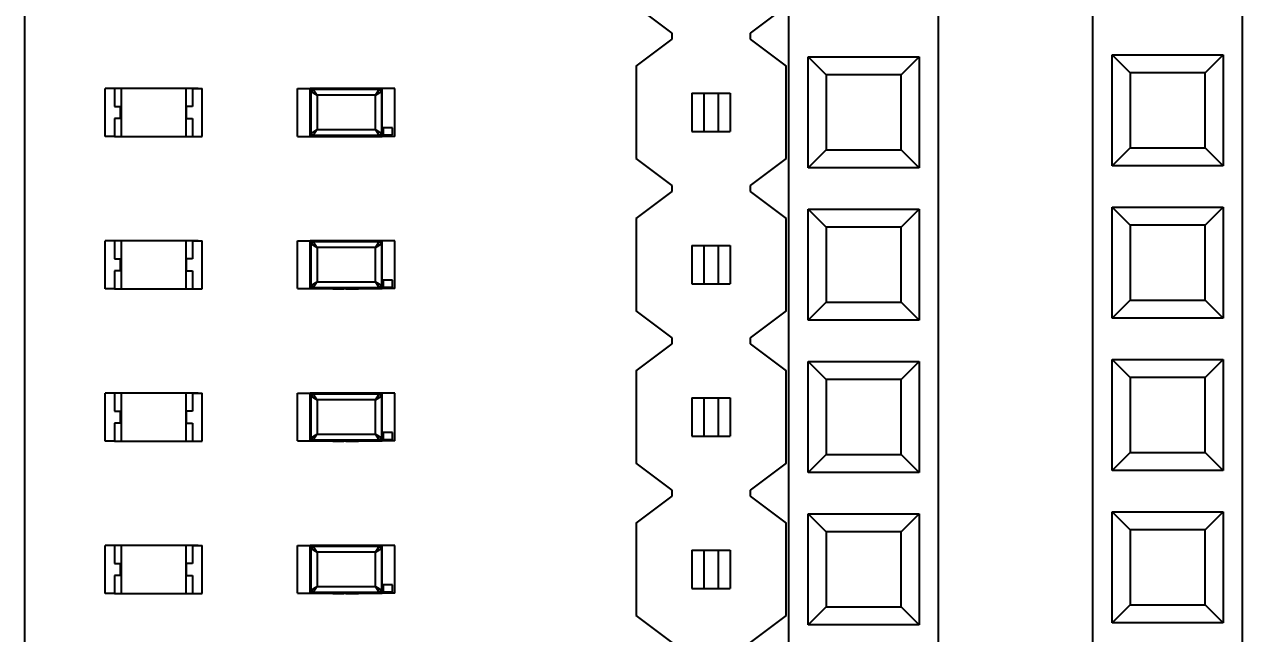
# Model space of a CAD drawing. Header units: millimetres. Extents: x 5 to 205, y 5 to 144.
# Drawn here: x 31.01 to 51.31, y 96.89 to 107.05 of the extents above; entities that cross this region are included whole.
import ezdxf

# ---------------------------------------------------------------- set-up
doc = ezdxf.new("R2010")
doc.units = ezdxf.units.MM
doc.layers.add('DIM', color=4, linetype='CONTINUOUS')
doc.layers.add('PARTS', color=8, linetype='CONTINUOUS')
doc.styles.add('CJK', font='arial.ttf')
doc.dimstyles.new('PCB2', dxfattribs={"dimtxt": 1.25, "dimasz": 1.25, "dimexe": 0.75, "dimexo": 0.5, "dimgap": 0.3, "dimtad": 1, "dimzin": 0, "dimtxsty": 'CJK', "dimcen": 2.5, "dimclrd": 4, "dimclre": 4, "dimclrt": 4, "dimazin": 3, "dimtfac": 1, "dimtmove": 0, "dimatfit": 3})

msp = doc.modelspace()

# ---------------------------------------------------------------- linework, layer by layer
at = {"layer": 'PARTS'}
for points in [[(31.013, 55.5), (31.013, 122.5)], [(43.74, 117.014), (43.74, 61.134)], [(46.24, 61.134), (46.24, 117.014)], [(48.807, 117.046), (48.807, 61.166)], [(51.307, 61.166), (51.307, 117.046)], [(41.8, 106.904), (41.2, 107.354)], [(43.7, 107.354), (43.1, 106.904)], [(41.2, 106.354), (41.8, 106.804)], [(41.8, 106.804), (41.8, 106.904)], [(43.1, 106.904), (43.1, 106.804)], [(43.1, 106.804), (43.7, 106.354)], [(44.065, 106.509), (45.915, 106.509)], [(44.065, 106.509), (44.365, 106.209)], [(44.065, 104.659), (44.065, 106.509)], [(45.615, 106.209), (45.915, 106.509)], [(45.915, 106.509), (45.915, 104.659)], [(49.132, 106.541), (50.982, 106.541)], [(49.132, 106.541), (49.432, 106.241)], [(49.132, 104.691), (49.132, 106.541)], [(50.682, 106.241), (50.982, 106.541)], [(50.982, 106.541), (50.982, 104.691)], [(41.2, 106.354), (41.2, 104.814)], [(43.7, 104.814), (43.7, 106.354)], [(45.615, 106.209), (44.365, 106.209)], [(44.365, 106.209), (44.365, 104.959)], [(45.615, 104.959), (45.615, 106.209)], [(50.682, 106.241), (49.432, 106.241)], [(49.432, 106.241), (49.432, 104.991)], [(50.682, 104.991), (50.682, 106.241)], [(32.51, 105.979), (32.35, 105.979)], [(32.35, 105.179), (32.35, 105.979)], [(32.51, 105.979), (32.51, 105.679)], [(32.62, 105.979), (32.51, 105.979)], [(33.7, 105.979), (32.62, 105.979)], [(32.62, 105.979), (32.62, 105.179)], [(33.396, 105.989), (33.414, 105.989)], [(33.396, 105.989), (33.396, 105.979)], [(33.414, 105.989), (33.421, 105.989)], [(33.414, 105.989), (33.414, 105.979)], [(33.421, 105.989), (33.439, 105.989)], [(33.421, 105.989), (33.421, 105.979)], [(33.439, 105.989), (33.439, 105.979)], [(33.442, 105.989), (33.449, 105.989)], [(33.442, 105.989), (33.442, 105.979)], [(33.449, 105.989), (33.456, 105.989)], [(33.449, 105.989), (33.449, 105.979)], [(33.456, 105.989), (33.474, 105.989)], [(33.456, 105.989), (33.456, 105.979)], [(33.474, 105.989), (33.48, 105.989)], [(33.474, 105.989), (33.474, 105.979)], [(33.48, 105.989), (33.498, 105.989)], [(33.48, 105.989), (33.48, 105.979)], [(33.498, 105.989), (33.498, 105.979)], [(33.498, 105.989), (33.501, 105.989)], [(33.501, 105.989), (33.508, 105.989)], [(33.501, 105.989), (33.501, 105.979)], [(33.508, 105.989), (33.526, 105.989)], [(33.508, 105.989), (33.508, 105.979)], [(33.526, 105.989), (33.54, 105.989)], [(33.526, 105.989), (33.526, 105.979)], [(33.54, 105.989), (33.54, 105.979)], [(33.54, 105.989), (33.547, 105.989)], [(33.547, 105.989), (33.547, 105.979)], [(33.547, 105.989), (33.549, 105.989)], [(33.549, 105.989), (33.549, 105.979)], [(33.549, 105.989), (33.55, 105.989)], [(33.55, 105.989), (33.55, 105.979)], [(33.55, 105.989), (33.574, 105.989)], [(33.574, 105.989), (33.574, 105.979)], [(33.574, 105.989), (33.576, 105.989)], [(33.576, 105.989), (33.58, 105.989)], [(33.576, 105.989), (33.576, 105.979)], [(33.58, 105.989), (33.58, 105.989)], [(33.58, 105.989), (33.58, 105.979)], [(33.58, 105.989), (33.58, 105.979)], [(33.584, 105.989), (33.584, 105.979)], [(33.584, 105.989), (33.595, 105.989)], [(33.595, 105.989), (33.612, 105.989)], [(33.595, 105.989), (33.595, 105.979)], [(33.612, 105.989), (33.619, 105.989)], [(33.612, 105.989), (33.612, 105.979)], [(33.619, 105.989), (33.619, 105.979)], [(33.621, 105.989), (33.621, 105.979)], [(33.621, 105.989), (33.64, 105.989)], [(33.621, 105.989), (33.621, 105.979)], [(33.621, 105.989), (33.621, 105.989)], [(33.64, 105.989), (33.64, 105.979)], [(33.64, 105.989), (33.646, 105.989)], [(33.646, 105.989), (33.646, 105.979)], [(33.685, 105.989), (33.718, 105.989)], [(33.685, 105.989), (33.685, 105.979)], [(33.7, 105.179), (33.7, 105.979)], [(33.81, 105.979), (33.7, 105.979)], [(33.718, 105.989), (33.737, 105.989)], [(33.718, 105.989), (33.718, 105.979)], [(33.737, 105.989), (33.782, 105.989)], [(33.737, 105.989), (33.737, 105.979)], [(33.782, 105.989), (33.823, 105.989)], [(33.782, 105.989), (33.782, 105.979)], [(33.81, 105.979), (33.97, 105.979)], [(33.81, 105.979), (33.81, 105.679)], [(33.823, 105.989), (33.838, 105.989)], [(33.823, 105.989), (33.823, 105.979)], [(33.838, 105.989), (33.846, 105.989)], [(33.838, 105.989), (33.838, 105.979)], [(33.846, 105.989), (33.884, 105.989)], [(33.846, 105.989), (33.846, 105.979)], [(33.884, 105.989), (33.9, 105.989)], [(33.884, 105.989), (33.884, 105.979)], [(33.9, 105.989), (33.9, 105.979)], [(33.97, 105.179), (33.97, 105.979)], [(35.56, 105.984), (35.77, 105.984)], [(35.56, 105.184), (35.56, 105.984)], [(35.82, 105.984), (35.77, 105.934)], [(35.77, 105.184), (35.77, 105.984)], [(36.97, 105.984), (35.77, 105.984)], [(35.783, 105.934), (35.82, 105.971)], [(36.92, 105.984), (35.82, 105.984)], [(35.82, 105.971), (35.82, 105.984)], [(35.82, 105.971), (35.883, 105.871)], [(35.82, 105.971), (36.92, 105.971)], [(36.92, 105.971), (36.857, 105.871)], [(36.97, 105.934), (36.92, 105.984)], [(36.92, 105.971), (36.92, 105.984)], [(36.92, 105.971), (36.957, 105.934)], [(37.18, 105.984), (36.97, 105.984)], [(36.97, 105.184), (36.97, 105.984)], [(37.18, 105.184), (37.18, 105.984)], [(35.783, 105.934), (35.77, 105.934)], [(35.783, 105.934), (35.883, 105.871)], [(35.783, 105.234), (35.783, 105.934)], [(36.857, 105.871), (35.883, 105.871)], [(35.883, 105.871), (35.883, 105.297)], [(36.857, 105.871), (36.957, 105.934)], [(36.857, 105.297), (36.857, 105.871)], [(36.957, 105.934), (36.97, 105.934)], [(36.957, 105.934), (36.957, 105.234)], [(42.13, 105.904), (42.13, 105.264)], [(42.13, 105.904), (42.33, 105.904)], [(42.33, 105.904), (42.57, 105.904)], [(42.33, 105.904), (42.33, 105.264)], [(42.57, 105.904), (42.77, 105.904)], [(42.57, 105.904), (42.57, 105.264)], [(42.77, 105.904), (42.77, 105.264)], [(32.51, 105.679), (32.61, 105.679)], [(32.61, 105.479), (32.61, 105.679)], [(33.71, 105.479), (33.71, 105.679)], [(33.81, 105.679), (33.71, 105.679)], [(32.51, 105.479), (32.51, 105.179)], [(32.61, 105.479), (32.51, 105.479)], [(33.71, 105.479), (33.81, 105.479)], [(33.81, 105.479), (33.81, 105.179)], [(32.51, 105.179), (32.35, 105.179)], [(32.51, 105.179), (32.62, 105.179)], [(32.62, 105.179), (33.7, 105.179)], [(33.7, 105.179), (33.81, 105.179)], [(33.81, 105.179), (33.97, 105.179)], [(35.56, 105.184), (35.77, 105.184)], [(35.77, 105.234), (35.82, 105.184)], [(35.783, 105.234), (35.77, 105.234)], [(35.77, 105.184), (36.97, 105.184)], [(35.783, 105.234), (35.883, 105.297)], [(35.82, 105.197), (35.783, 105.234)], [(35.883, 105.297), (35.82, 105.197)], [(35.82, 105.197), (35.82, 105.184)], [(36.92, 105.197), (35.82, 105.197)], [(35.82, 105.184), (36.92, 105.184)], [(35.883, 105.297), (36.857, 105.297)], [(36.144, 105.174), (36.144, 105.184)], [(36.157, 105.174), (36.144, 105.174)], [(36.157, 105.174), (36.157, 105.184)], [(36.191, 105.174), (36.157, 105.174)], [(36.191, 105.174), (36.191, 105.184)], [(36.197, 105.174), (36.191, 105.174)], [(36.197, 105.174), (36.197, 105.184)], [(36.21, 105.174), (36.197, 105.174)], [(36.21, 105.174), (36.21, 105.184)], [(36.245, 105.174), (36.21, 105.174)], [(36.245, 105.174), (36.245, 105.184)], [(36.284, 105.174), (36.245, 105.174)], [(36.284, 105.174), (36.284, 105.184)], [(36.3, 105.174), (36.284, 105.174)], [(36.3, 105.174), (36.3, 105.184)], [(36.328, 105.174), (36.3, 105.174)], [(36.328, 105.174), (36.328, 105.184)], [(36.362, 105.174), (36.362, 105.184)], [(36.367, 105.174), (36.362, 105.174)], [(36.367, 105.174), (36.367, 105.184)], [(36.383, 105.174), (36.367, 105.174)], [(36.383, 105.174), (36.383, 105.184)], [(36.384, 105.174), (36.383, 105.174)], [(36.384, 105.174), (36.384, 105.184)], [(36.385, 105.174), (36.385, 105.184)], [(36.391, 105.174), (36.385, 105.174)], [(36.391, 105.174), (36.391, 105.184)], [(36.406, 105.174), (36.391, 105.174)], [(36.406, 105.174), (36.406, 105.184)], [(36.415, 105.174), (36.406, 105.174)], [(36.415, 105.174), (36.415, 105.184)], [(36.419, 105.174), (36.419, 105.184)], [(36.419, 105.174), (36.419, 105.184)], [(36.419, 105.174), (36.419, 105.174)], [(36.422, 105.174), (36.419, 105.174)], [(36.422, 105.174), (36.422, 105.184)], [(36.423, 105.174), (36.422, 105.174)], [(36.423, 105.174), (36.423, 105.184)], [(36.444, 105.174), (36.423, 105.174)], [(36.444, 105.174), (36.444, 105.184)], [(36.445, 105.174), (36.444, 105.174)], [(36.445, 105.174), (36.445, 105.184)], [(36.447, 105.174), (36.445, 105.174)], [(36.447, 105.174), (36.447, 105.184)], [(36.453, 105.174), (36.447, 105.174)], [(36.453, 105.174), (36.453, 105.184)], [(36.465, 105.174), (36.453, 105.174)], [(36.465, 105.174), (36.465, 105.184)], [(36.48, 105.174), (36.465, 105.174)], [(36.48, 105.174), (36.48, 105.184)], [(36.486, 105.174), (36.48, 105.174)], [(36.486, 105.174), (36.486, 105.184)], [(36.488, 105.174), (36.486, 105.174)], [(36.488, 105.174), (36.488, 105.184)], [(36.504, 105.174), (36.488, 105.174)], [(36.504, 105.174), (36.504, 105.184)], [(36.509, 105.174), (36.504, 105.174)], [(36.509, 105.174), (36.509, 105.184)], [(36.525, 105.174), (36.509, 105.174)], [(36.525, 105.174), (36.525, 105.184)], [(36.531, 105.174), (36.525, 105.174)], [(36.531, 105.174), (36.531, 105.184)], [(36.537, 105.174), (36.531, 105.174)], [(36.537, 105.174), (36.537, 105.184)], [(36.539, 105.174), (36.539, 105.184)], [(36.555, 105.174), (36.539, 105.174)], [(36.555, 105.174), (36.555, 105.184)], [(36.56, 105.174), (36.555, 105.174)], [(36.56, 105.174), (36.56, 105.184)], [(36.576, 105.174), (36.56, 105.174)], [(36.576, 105.174), (36.576, 105.184)], [(36.857, 105.297), (36.92, 105.197)], [(36.857, 105.297), (36.957, 105.234)], [(36.957, 105.234), (36.92, 105.197)], [(36.92, 105.184), (36.97, 105.234)], [(36.92, 105.197), (36.92, 105.184)], [(36.957, 105.234), (36.97, 105.234)], [(37.18, 105.184), (36.97, 105.184)], [(37.139, 105.327), (36.985, 105.327)], [(36.985, 105.327), (36.985, 105.208)], [(36.985, 105.208), (37.139, 105.208)], [(37.139, 105.208), (37.139, 105.327)], [(42.13, 105.264), (42.33, 105.264)], [(42.33, 105.264), (42.57, 105.264)], [(42.57, 105.264), (42.77, 105.264)], [(44.065, 104.659), (44.365, 104.959)], [(44.365, 104.959), (45.615, 104.959)], [(45.615, 104.959), (45.915, 104.659)], [(49.132, 104.691), (49.432, 104.991)], [(49.432, 104.991), (50.682, 104.991)], [(50.682, 104.991), (50.982, 104.691)], [(41.8, 104.364), (41.2, 104.814)], [(43.7, 104.814), (43.1, 104.364)], [(45.915, 104.659), (44.065, 104.659)], [(50.982, 104.691), (49.132, 104.691)], [(41.8, 104.264), (41.8, 104.364)], [(43.1, 104.364), (43.1, 104.264)], [(41.2, 103.814), (41.8, 104.264)], [(43.1, 104.264), (43.7, 103.814)], [(44.065, 103.969), (45.915, 103.969)], [(44.065, 103.969), (44.365, 103.669)], [(44.065, 102.119), (44.065, 103.969)], [(45.615, 103.669), (45.915, 103.969)], [(45.915, 103.969), (45.915, 102.119)], [(49.132, 104.001), (50.982, 104.001)], [(49.132, 104.001), (49.432, 103.701)], [(49.132, 102.151), (49.132, 104.001)], [(50.682, 103.701), (50.982, 104.001)], [(50.982, 104.001), (50.982, 102.151)], [(41.2, 103.814), (41.2, 102.274)], [(43.7, 102.274), (43.7, 103.814)], [(45.615, 103.669), (44.365, 103.669)], [(44.365, 103.669), (44.365, 102.419)], [(45.615, 102.419), (45.615, 103.669)], [(50.682, 103.701), (49.432, 103.701)], [(49.432, 103.701), (49.432, 102.451)], [(50.682, 102.451), (50.682, 103.701)], [(32.51, 103.439), (32.35, 103.439)], [(32.35, 102.639), (32.35, 103.439)], [(32.51, 103.439), (32.51, 103.139)], [(32.62, 103.439), (32.51, 103.439)], [(33.7, 103.439), (32.62, 103.439)], [(32.62, 103.439), (32.62, 102.639)], [(33.396, 103.449), (33.414, 103.449)], [(33.396, 103.449), (33.396, 103.439)], [(33.414, 103.449), (33.421, 103.449)], [(33.414, 103.449), (33.414, 103.439)], [(33.421, 103.449), (33.439, 103.449)], [(33.421, 103.449), (33.421, 103.439)], [(33.439, 103.449), (33.439, 103.439)], [(33.442, 103.449), (33.449, 103.449)], [(33.442, 103.449), (33.442, 103.439)], [(33.449, 103.449), (33.456, 103.449)], [(33.449, 103.449), (33.449, 103.439)], [(33.456, 103.449), (33.474, 103.449)], [(33.456, 103.449), (33.456, 103.439)], [(33.474, 103.449), (33.48, 103.449)], [(33.474, 103.449), (33.474, 103.439)], [(33.48, 103.449), (33.498, 103.449)], [(33.48, 103.449), (33.48, 103.439)], [(33.498, 103.449), (33.498, 103.439)], [(33.498, 103.449), (33.501, 103.449)], [(33.501, 103.449), (33.508, 103.449)], [(33.501, 103.449), (33.501, 103.439)], [(33.508, 103.449), (33.526, 103.449)], [(33.508, 103.449), (33.508, 103.439)], [(33.526, 103.449), (33.54, 103.449)], [(33.526, 103.449), (33.526, 103.439)], [(33.54, 103.449), (33.54, 103.439)], [(33.54, 103.449), (33.547, 103.449)], [(33.547, 103.449), (33.547, 103.439)], [(33.547, 103.449), (33.549, 103.449)], [(33.549, 103.449), (33.549, 103.439)], [(33.549, 103.449), (33.55, 103.449)], [(33.55, 103.449), (33.55, 103.439)], [(33.55, 103.449), (33.574, 103.449)], [(33.574, 103.449), (33.574, 103.439)], [(33.574, 103.449), (33.576, 103.449)], [(33.576, 103.449), (33.58, 103.449)], [(33.576, 103.449), (33.576, 103.439)], [(33.58, 103.449), (33.58, 103.449)], [(33.58, 103.449), (33.58, 103.439)], [(33.58, 103.449), (33.58, 103.439)], [(33.584, 103.449), (33.584, 103.439)], [(33.584, 103.449), (33.595, 103.449)], [(33.595, 103.449), (33.612, 103.449)], [(33.595, 103.449), (33.595, 103.439)], [(33.612, 103.449), (33.619, 103.449)], [(33.612, 103.449), (33.612, 103.439)], [(33.619, 103.449), (33.619, 103.439)], [(33.621, 103.449), (33.621, 103.439)], [(33.621, 103.449), (33.64, 103.449)], [(33.621, 103.449), (33.621, 103.439)], [(33.621, 103.449), (33.621, 103.449)], [(33.64, 103.449), (33.64, 103.439)], [(33.64, 103.449), (33.646, 103.449)], [(33.646, 103.449), (33.646, 103.439)], [(33.685, 103.449), (33.718, 103.449)], [(33.685, 103.449), (33.685, 103.439)], [(33.7, 102.639), (33.7, 103.439)], [(33.81, 103.439), (33.7, 103.439)], [(33.718, 103.449), (33.737, 103.449)], [(33.718, 103.449), (33.718, 103.439)], [(33.737, 103.449), (33.782, 103.449)], [(33.737, 103.449), (33.737, 103.439)], [(33.782, 103.449), (33.823, 103.449)], [(33.782, 103.449), (33.782, 103.439)], [(33.81, 103.439), (33.97, 103.439)], [(33.81, 103.439), (33.81, 103.139)], [(33.823, 103.449), (33.838, 103.449)], [(33.823, 103.449), (33.823, 103.439)], [(33.838, 103.449), (33.846, 103.449)], [(33.838, 103.449), (33.838, 103.439)], [(33.846, 103.449), (33.884, 103.449)], [(33.846, 103.449), (33.846, 103.439)], [(33.884, 103.449), (33.9, 103.449)], [(33.884, 103.449), (33.884, 103.439)], [(33.9, 103.449), (33.9, 103.439)], [(33.97, 102.639), (33.97, 103.439)], [(35.56, 103.444), (35.77, 103.444)], [(35.56, 102.644), (35.56, 103.444)], [(35.82, 103.444), (35.77, 103.394)], [(35.77, 102.644), (35.77, 103.444)], [(36.97, 103.444), (35.77, 103.444)], [(35.783, 103.394), (35.77, 103.394)], [(35.783, 103.394), (35.82, 103.431)], [(35.783, 103.394), (35.883, 103.331)], [(35.783, 102.694), (35.783, 103.394)], [(36.92, 103.444), (35.82, 103.444)], [(35.82, 103.431), (35.82, 103.444)], [(35.82, 103.431), (35.883, 103.331)], [(35.82, 103.431), (36.92, 103.431)], [(36.857, 103.331), (35.883, 103.331)], [(35.883, 103.331), (35.883, 102.757)], [(36.92, 103.431), (36.857, 103.331)], [(36.857, 103.331), (36.957, 103.394)], [(36.857, 102.757), (36.857, 103.331)], [(36.97, 103.394), (36.92, 103.444)], [(36.92, 103.431), (36.92, 103.444)], [(36.92, 103.431), (36.957, 103.394)], [(36.957, 103.394), (36.97, 103.394)], [(36.957, 103.394), (36.957, 102.694)], [(37.18, 103.444), (36.97, 103.444)], [(36.97, 102.644), (36.97, 103.444)], [(37.18, 102.644), (37.18, 103.444)], [(42.13, 103.364), (42.13, 102.724)], [(42.13, 103.364), (42.33, 103.364)], [(42.33, 103.364), (42.57, 103.364)], [(42.33, 103.364), (42.33, 102.724)], [(42.57, 103.364), (42.77, 103.364)], [(42.57, 103.364), (42.57, 102.724)], [(42.77, 103.364), (42.77, 102.724)], [(32.51, 103.139), (32.61, 103.139)], [(32.61, 102.939), (32.61, 103.139)], [(33.71, 102.939), (33.71, 103.139)], [(33.81, 103.139), (33.71, 103.139)], [(32.51, 102.939), (32.51, 102.639)], [(32.61, 102.939), (32.51, 102.939)], [(33.71, 102.939), (33.81, 102.939)], [(33.81, 102.939), (33.81, 102.639)], [(35.783, 102.694), (35.883, 102.757)], [(35.883, 102.757), (35.82, 102.657)], [(35.883, 102.757), (36.857, 102.757)], [(36.857, 102.757), (36.92, 102.657)], [(36.857, 102.757), (36.957, 102.694)], [(37.139, 102.787), (36.985, 102.787)], [(36.985, 102.787), (36.985, 102.668)], [(37.139, 102.668), (37.139, 102.787)], [(42.13, 102.724), (42.33, 102.724)], [(42.33, 102.724), (42.57, 102.724)], [(42.57, 102.724), (42.77, 102.724)], [(32.51, 102.639), (32.35, 102.639)], [(32.51, 102.639), (32.62, 102.639)], [(32.62, 102.639), (33.7, 102.639)], [(33.7, 102.639), (33.81, 102.639)], [(33.81, 102.639), (33.97, 102.639)], [(35.56, 102.644), (35.77, 102.644)], [(35.77, 102.694), (35.82, 102.644)], [(35.783, 102.694), (35.77, 102.694)], [(35.77, 102.644), (36.97, 102.644)], [(35.82, 102.657), (35.783, 102.694)], [(35.82, 102.657), (35.82, 102.644)], [(36.92, 102.657), (35.82, 102.657)], [(35.82, 102.644), (36.92, 102.644)], [(36.144, 102.634), (36.144, 102.644)], [(36.157, 102.634), (36.144, 102.634)], [(36.157, 102.634), (36.157, 102.644)], [(36.191, 102.634), (36.157, 102.634)], [(36.191, 102.634), (36.191, 102.644)], [(36.197, 102.634), (36.191, 102.634)], [(36.197, 102.634), (36.197, 102.644)], [(36.21, 102.634), (36.197, 102.634)], [(36.21, 102.634), (36.21, 102.644)], [(36.245, 102.634), (36.21, 102.634)], [(36.245, 102.634), (36.245, 102.644)], [(36.284, 102.634), (36.245, 102.634)], [(36.284, 102.634), (36.284, 102.644)], [(36.3, 102.634), (36.284, 102.634)], [(36.3, 102.634), (36.3, 102.644)], [(36.328, 102.634), (36.3, 102.634)], [(36.328, 102.634), (36.328, 102.644)], [(36.362, 102.634), (36.362, 102.644)], [(36.367, 102.634), (36.362, 102.634)], [(36.367, 102.634), (36.367, 102.644)], [(36.383, 102.634), (36.367, 102.634)], [(36.383, 102.634), (36.383, 102.644)], [(36.384, 102.634), (36.383, 102.634)], [(36.384, 102.634), (36.384, 102.644)], [(36.385, 102.634), (36.385, 102.644)], [(36.391, 102.634), (36.385, 102.634)], [(36.391, 102.634), (36.391, 102.644)], [(36.406, 102.634), (36.391, 102.634)], [(36.406, 102.634), (36.406, 102.644)], [(36.415, 102.634), (36.406, 102.634)], [(36.415, 102.634), (36.415, 102.644)], [(36.419, 102.634), (36.419, 102.644)], [(36.419, 102.634), (36.419, 102.644)], [(36.419, 102.634), (36.419, 102.634)], [(36.422, 102.634), (36.419, 102.634)], [(36.422, 102.634), (36.422, 102.644)], [(36.423, 102.634), (36.422, 102.634)], [(36.423, 102.634), (36.423, 102.644)], [(36.444, 102.634), (36.423, 102.634)], [(36.444, 102.634), (36.444, 102.644)], [(36.445, 102.634), (36.444, 102.634)], [(36.445, 102.634), (36.445, 102.644)], [(36.447, 102.634), (36.445, 102.634)], [(36.447, 102.634), (36.447, 102.644)], [(36.453, 102.634), (36.447, 102.634)], [(36.453, 102.634), (36.453, 102.644)], [(36.465, 102.634), (36.453, 102.634)], [(36.465, 102.634), (36.465, 102.644)], [(36.48, 102.634), (36.465, 102.634)], [(36.48, 102.634), (36.48, 102.644)], [(36.486, 102.634), (36.48, 102.634)], [(36.486, 102.634), (36.486, 102.644)], [(36.488, 102.634), (36.486, 102.634)], [(36.488, 102.634), (36.488, 102.644)], [(36.504, 102.634), (36.488, 102.634)], [(36.504, 102.634), (36.504, 102.644)], [(36.509, 102.634), (36.504, 102.634)], [(36.509, 102.634), (36.509, 102.644)], [(36.525, 102.634), (36.509, 102.634)], [(36.525, 102.634), (36.525, 102.644)], [(36.531, 102.634), (36.525, 102.634)], [(36.531, 102.634), (36.531, 102.644)], [(36.537, 102.634), (36.531, 102.634)], [(36.537, 102.634), (36.537, 102.644)], [(36.539, 102.634), (36.539, 102.644)], [(36.555, 102.634), (36.539, 102.634)], [(36.555, 102.634), (36.555, 102.644)], [(36.56, 102.634), (36.555, 102.634)], [(36.56, 102.634), (36.56, 102.644)], [(36.576, 102.634), (36.56, 102.634)], [(36.576, 102.634), (36.576, 102.644)], [(36.957, 102.694), (36.92, 102.657)], [(36.92, 102.644), (36.97, 102.694)], [(36.92, 102.657), (36.92, 102.644)], [(36.957, 102.694), (36.97, 102.694)], [(37.18, 102.644), (36.97, 102.644)], [(36.985, 102.668), (37.139, 102.668)], [(44.065, 102.119), (44.365, 102.419)], [(44.365, 102.419), (45.615, 102.419)], [(45.615, 102.419), (45.915, 102.119)], [(49.132, 102.151), (49.432, 102.451)], [(49.432, 102.451), (50.682, 102.451)], [(50.682, 102.451), (50.982, 102.151)], [(41.8, 101.824), (41.2, 102.274)], [(43.7, 102.274), (43.1, 101.824)], [(45.915, 102.119), (44.065, 102.119)], [(50.982, 102.151), (49.132, 102.151)], [(41.2, 101.274), (41.8, 101.724)], [(41.8, 101.724), (41.8, 101.824)], [(43.1, 101.824), (43.1, 101.724)], [(43.1, 101.724), (43.7, 101.274)], [(44.065, 101.429), (45.915, 101.429)], [(44.065, 101.429), (44.365, 101.129)], [(44.065, 99.579), (44.065, 101.429)], [(45.615, 101.129), (45.915, 101.429)], [(45.915, 101.429), (45.915, 99.579)], [(49.132, 101.461), (50.982, 101.461)], [(49.132, 101.461), (49.432, 101.161)], [(49.132, 99.611), (49.132, 101.461)], [(50.682, 101.161), (50.982, 101.461)], [(50.982, 101.461), (50.982, 99.611)], [(41.2, 101.274), (41.2, 99.734)], [(43.7, 99.734), (43.7, 101.274)], [(45.615, 101.129), (44.365, 101.129)], [(44.365, 101.129), (44.365, 99.879)], [(45.615, 99.879), (45.615, 101.129)], [(50.682, 101.161), (49.432, 101.161)], [(49.432, 101.161), (49.432, 99.911)], [(50.682, 99.911), (50.682, 101.161)], [(32.51, 100.899), (32.35, 100.899)], [(32.35, 100.099), (32.35, 100.899)], [(32.51, 100.899), (32.51, 100.599)], [(32.62, 100.899), (32.51, 100.899)], [(33.7, 100.899), (32.62, 100.899)], [(32.62, 100.899), (32.62, 100.099)], [(33.396, 100.909), (33.414, 100.909)], [(33.396, 100.909), (33.396, 100.899)], [(33.414, 100.909), (33.421, 100.909)], [(33.414, 100.909), (33.414, 100.899)], [(33.421, 100.909), (33.439, 100.909)], [(33.421, 100.909), (33.421, 100.899)], [(33.439, 100.909), (33.439, 100.899)], [(33.442, 100.909), (33.449, 100.909)], [(33.442, 100.909), (33.442, 100.899)], [(33.449, 100.909), (33.456, 100.909)], [(33.449, 100.909), (33.449, 100.899)], [(33.456, 100.909), (33.474, 100.909)], [(33.456, 100.909), (33.456, 100.899)], [(33.474, 100.909), (33.48, 100.909)], [(33.474, 100.909), (33.474, 100.899)], [(33.48, 100.909), (33.498, 100.909)], [(33.48, 100.909), (33.48, 100.899)], [(33.498, 100.909), (33.498, 100.899)], [(33.498, 100.909), (33.501, 100.909)], [(33.501, 100.909), (33.508, 100.909)], [(33.501, 100.909), (33.501, 100.899)], [(33.508, 100.909), (33.526, 100.909)], [(33.508, 100.909), (33.508, 100.899)], [(33.526, 100.909), (33.54, 100.909)], [(33.526, 100.909), (33.526, 100.899)], [(33.54, 100.909), (33.54, 100.899)], [(33.54, 100.909), (33.547, 100.909)], [(33.547, 100.909), (33.547, 100.899)], [(33.547, 100.909), (33.549, 100.909)], [(33.549, 100.909), (33.549, 100.899)], [(33.549, 100.909), (33.55, 100.909)], [(33.55, 100.909), (33.55, 100.899)], [(33.55, 100.909), (33.574, 100.909)], [(33.574, 100.909), (33.574, 100.899)], [(33.574, 100.909), (33.576, 100.909)], [(33.576, 100.909), (33.58, 100.909)], [(33.576, 100.909), (33.576, 100.899)], [(33.58, 100.909), (33.58, 100.909)], [(33.58, 100.909), (33.58, 100.899)], [(33.58, 100.909), (33.58, 100.899)], [(33.584, 100.909), (33.584, 100.899)], [(33.584, 100.909), (33.595, 100.909)], [(33.595, 100.909), (33.612, 100.909)], [(33.595, 100.909), (33.595, 100.899)], [(33.612, 100.909), (33.619, 100.909)], [(33.612, 100.909), (33.612, 100.899)], [(33.619, 100.909), (33.619, 100.899)], [(33.621, 100.909), (33.621, 100.899)], [(33.621, 100.909), (33.64, 100.909)], [(33.621, 100.909), (33.621, 100.899)], [(33.621, 100.909), (33.621, 100.909)], [(33.64, 100.909), (33.64, 100.899)], [(33.64, 100.909), (33.646, 100.909)], [(33.646, 100.909), (33.646, 100.899)], [(33.685, 100.909), (33.718, 100.909)], [(33.685, 100.909), (33.685, 100.899)], [(33.7, 100.099), (33.7, 100.899)], [(33.81, 100.899), (33.7, 100.899)], [(33.718, 100.909), (33.737, 100.909)], [(33.718, 100.909), (33.718, 100.899)], [(33.737, 100.909), (33.782, 100.909)], [(33.737, 100.909), (33.737, 100.899)], [(33.782, 100.909), (33.823, 100.909)], [(33.782, 100.909), (33.782, 100.899)], [(33.81, 100.899), (33.97, 100.899)], [(33.81, 100.899), (33.81, 100.599)], [(33.823, 100.909), (33.838, 100.909)], [(33.823, 100.909), (33.823, 100.899)], [(33.838, 100.909), (33.846, 100.909)], [(33.838, 100.909), (33.838, 100.899)], [(33.846, 100.909), (33.884, 100.909)], [(33.846, 100.909), (33.846, 100.899)], [(33.884, 100.909), (33.9, 100.909)], [(33.884, 100.909), (33.884, 100.899)], [(33.9, 100.909), (33.9, 100.899)], [(33.97, 100.099), (33.97, 100.899)], [(35.56, 100.904), (35.77, 100.904)], [(35.56, 100.104), (35.56, 100.904)], [(35.82, 100.904), (35.77, 100.854)], [(35.77, 100.104), (35.77, 100.904)], [(36.97, 100.904), (35.77, 100.904)], [(36.92, 100.904), (35.82, 100.904)], [(35.82, 100.891), (35.82, 100.904)], [(36.97, 100.854), (36.92, 100.904)], [(36.92, 100.891), (36.92, 100.904)], [(37.18, 100.904), (36.97, 100.904)], [(36.97, 100.104), (36.97, 100.904)], [(37.18, 100.104), (37.18, 100.904)], [(35.783, 100.854), (35.77, 100.854)], [(35.783, 100.854), (35.82, 100.891)], [(35.783, 100.854), (35.883, 100.791)], [(35.783, 100.154), (35.783, 100.854)], [(35.82, 100.891), (35.883, 100.791)], [(35.82, 100.891), (36.92, 100.891)], [(36.857, 100.791), (35.883, 100.791)], [(35.883, 100.791), (35.883, 100.217)], [(36.92, 100.891), (36.857, 100.791)], [(36.857, 100.791), (36.957, 100.854)], [(36.857, 100.217), (36.857, 100.791)], [(36.92, 100.891), (36.957, 100.854)], [(36.957, 100.854), (36.97, 100.854)], [(36.957, 100.854), (36.957, 100.154)], [(42.13, 100.824), (42.13, 100.184)], [(42.13, 100.824), (42.33, 100.824)], [(42.33, 100.824), (42.57, 100.824)], [(42.33, 100.824), (42.33, 100.184)], [(42.57, 100.824), (42.77, 100.824)], [(42.57, 100.824), (42.57, 100.184)], [(42.77, 100.824), (42.77, 100.184)], [(32.51, 100.599), (32.61, 100.599)], [(32.61, 100.399), (32.61, 100.599)], [(33.71, 100.399), (33.71, 100.599)], [(33.81, 100.599), (33.71, 100.599)], [(32.51, 100.399), (32.51, 100.099)], [(32.61, 100.399), (32.51, 100.399)], [(33.71, 100.399), (33.81, 100.399)], [(33.81, 100.399), (33.81, 100.099)], [(32.51, 100.099), (32.35, 100.099)], [(32.51, 100.099), (32.62, 100.099)], [(32.62, 100.099), (33.7, 100.099)], [(33.7, 100.099), (33.81, 100.099)], [(33.81, 100.099), (33.97, 100.099)], [(35.56, 100.104), (35.77, 100.104)], [(35.77, 100.154), (35.82, 100.104)], [(35.783, 100.154), (35.77, 100.154)], [(35.77, 100.104), (36.97, 100.104)], [(35.783, 100.154), (35.883, 100.217)], [(35.82, 100.117), (35.783, 100.154)], [(35.883, 100.217), (35.82, 100.117)], [(35.82, 100.117), (35.82, 100.104)], [(36.92, 100.117), (35.82, 100.117)], [(35.82, 100.104), (36.92, 100.104)], [(35.883, 100.217), (36.857, 100.217)], [(36.144, 100.094), (36.144, 100.104)], [(36.157, 100.094), (36.144, 100.094)], [(36.157, 100.094), (36.157, 100.104)], [(36.191, 100.094), (36.157, 100.094)], [(36.191, 100.094), (36.191, 100.104)], [(36.197, 100.094), (36.191, 100.094)], [(36.197, 100.094), (36.197, 100.104)], [(36.21, 100.094), (36.197, 100.094)], [(36.21, 100.094), (36.21, 100.104)], [(36.245, 100.094), (36.21, 100.094)], [(36.245, 100.094), (36.245, 100.104)], [(36.284, 100.094), (36.245, 100.094)], [(36.284, 100.094), (36.284, 100.104)], [(36.3, 100.094), (36.284, 100.094)], [(36.3, 100.094), (36.3, 100.104)], [(36.328, 100.094), (36.3, 100.094)], [(36.328, 100.094), (36.328, 100.104)], [(36.362, 100.094), (36.362, 100.104)], [(36.367, 100.094), (36.362, 100.094)], [(36.367, 100.094), (36.367, 100.104)], [(36.383, 100.094), (36.367, 100.094)], [(36.383, 100.094), (36.383, 100.104)], [(36.384, 100.094), (36.383, 100.094)], [(36.384, 100.094), (36.384, 100.104)], [(36.385, 100.094), (36.385, 100.104)], [(36.391, 100.094), (36.385, 100.094)], [(36.391, 100.094), (36.391, 100.104)], [(36.406, 100.094), (36.391, 100.094)], [(36.406, 100.094), (36.406, 100.104)], [(36.415, 100.094), (36.406, 100.094)], [(36.415, 100.094), (36.415, 100.104)], [(36.419, 100.094), (36.419, 100.104)], [(36.419, 100.094), (36.419, 100.104)], [(36.419, 100.094), (36.419, 100.094)], [(36.422, 100.094), (36.419, 100.094)], [(36.422, 100.094), (36.422, 100.104)], [(36.423, 100.094), (36.422, 100.094)], [(36.423, 100.094), (36.423, 100.104)], [(36.444, 100.094), (36.423, 100.094)], [(36.444, 100.094), (36.444, 100.104)], [(36.445, 100.094), (36.444, 100.094)], [(36.445, 100.094), (36.445, 100.104)], [(36.447, 100.094), (36.445, 100.094)], [(36.447, 100.094), (36.447, 100.104)], [(36.453, 100.094), (36.447, 100.094)], [(36.453, 100.094), (36.453, 100.104)], [(36.465, 100.094), (36.453, 100.094)], [(36.465, 100.094), (36.465, 100.104)], [(36.48, 100.094), (36.465, 100.094)], [(36.48, 100.094), (36.48, 100.104)], [(36.486, 100.094), (36.48, 100.094)], [(36.486, 100.094), (36.486, 100.104)], [(36.488, 100.094), (36.486, 100.094)], [(36.488, 100.094), (36.488, 100.104)], [(36.504, 100.094), (36.488, 100.094)], [(36.504, 100.094), (36.504, 100.104)], [(36.509, 100.094), (36.504, 100.094)], [(36.509, 100.094), (36.509, 100.104)], [(36.525, 100.094), (36.509, 100.094)], [(36.525, 100.094), (36.525, 100.104)], [(36.531, 100.094), (36.525, 100.094)], [(36.531, 100.094), (36.531, 100.104)], [(36.537, 100.094), (36.531, 100.094)], [(36.537, 100.094), (36.537, 100.104)], [(36.539, 100.094), (36.539, 100.104)], [(36.555, 100.094), (36.539, 100.094)], [(36.555, 100.094), (36.555, 100.104)], [(36.56, 100.094), (36.555, 100.094)], [(36.56, 100.094), (36.56, 100.104)], [(36.576, 100.094), (36.56, 100.094)], [(36.576, 100.094), (36.576, 100.104)], [(36.857, 100.217), (36.92, 100.117)], [(36.857, 100.217), (36.957, 100.154)], [(36.957, 100.154), (36.92, 100.117)], [(36.92, 100.104), (36.97, 100.154)], [(36.92, 100.117), (36.92, 100.104)], [(36.957, 100.154), (36.97, 100.154)], [(37.18, 100.104), (36.97, 100.104)], [(37.139, 100.247), (36.985, 100.247)], [(36.985, 100.247), (36.985, 100.128)], [(36.985, 100.128), (37.139, 100.128)], [(37.139, 100.128), (37.139, 100.247)], [(42.13, 100.184), (42.33, 100.184)], [(42.33, 100.184), (42.57, 100.184)], [(42.57, 100.184), (42.77, 100.184)], [(44.065, 99.579), (44.365, 99.879)], [(44.365, 99.879), (45.615, 99.879)], [(45.615, 99.879), (45.915, 99.579)], [(49.132, 99.611), (49.432, 99.911)], [(49.432, 99.911), (50.682, 99.911)], [(50.682, 99.911), (50.982, 99.611)], [(41.8, 99.284), (41.2, 99.734)], [(43.7, 99.734), (43.1, 99.284)], [(45.915, 99.579), (44.065, 99.579)], [(50.982, 99.611), (49.132, 99.611)], [(41.8, 99.184), (41.8, 99.284)], [(43.1, 99.284), (43.1, 99.184)], [(41.2, 98.734), (41.8, 99.184)], [(43.1, 99.184), (43.7, 98.734)], [(44.065, 98.889), (45.915, 98.889)], [(44.065, 98.889), (44.365, 98.589)], [(44.065, 97.039), (44.065, 98.889)], [(45.615, 98.589), (45.915, 98.889)], [(45.915, 98.889), (45.915, 97.039)], [(49.132, 98.921), (50.982, 98.921)], [(49.132, 98.921), (49.432, 98.621)], [(49.132, 97.071), (49.132, 98.921)], [(50.682, 98.621), (50.982, 98.921)], [(50.982, 98.921), (50.982, 97.071)], [(41.2, 98.734), (41.2, 97.194)], [(43.7, 97.194), (43.7, 98.734)], [(45.615, 98.589), (44.365, 98.589)], [(44.365, 98.589), (44.365, 97.339)], [(45.615, 97.339), (45.615, 98.589)], [(50.682, 98.621), (49.432, 98.621)], [(49.432, 98.621), (49.432, 97.371)], [(50.682, 97.371), (50.682, 98.621)], [(32.51, 98.359), (32.35, 98.359)], [(32.35, 97.559), (32.35, 98.359)], [(32.51, 98.359), (32.51, 98.059)], [(32.62, 98.359), (32.51, 98.359)], [(33.7, 98.359), (32.62, 98.359)], [(32.62, 98.359), (32.62, 97.559)], [(33.396, 98.369), (33.414, 98.369)], [(33.396, 98.369), (33.396, 98.359)], [(33.414, 98.369), (33.421, 98.369)], [(33.414, 98.369), (33.414, 98.359)], [(33.421, 98.369), (33.439, 98.369)], [(33.421, 98.369), (33.421, 98.359)], [(33.439, 98.369), (33.439, 98.359)], [(33.442, 98.369), (33.449, 98.369)], [(33.442, 98.369), (33.442, 98.359)], [(33.449, 98.369), (33.456, 98.369)], [(33.449, 98.369), (33.449, 98.359)], [(33.456, 98.369), (33.474, 98.369)], [(33.456, 98.369), (33.456, 98.359)], [(33.474, 98.369), (33.48, 98.369)], [(33.474, 98.369), (33.474, 98.359)], [(33.48, 98.369), (33.498, 98.369)], [(33.48, 98.369), (33.48, 98.359)], [(33.498, 98.369), (33.498, 98.359)], [(33.498, 98.369), (33.501, 98.369)], [(33.501, 98.369), (33.508, 98.369)], [(33.501, 98.369), (33.501, 98.359)], [(33.508, 98.369), (33.526, 98.369)], [(33.508, 98.369), (33.508, 98.359)], [(33.526, 98.369), (33.54, 98.369)], [(33.526, 98.369), (33.526, 98.359)], [(33.54, 98.369), (33.54, 98.359)], [(33.54, 98.369), (33.547, 98.369)], [(33.547, 98.369), (33.547, 98.359)], [(33.547, 98.369), (33.549, 98.369)], [(33.549, 98.369), (33.549, 98.359)], [(33.549, 98.369), (33.55, 98.369)], [(33.55, 98.369), (33.55, 98.359)], [(33.55, 98.369), (33.574, 98.369)], [(33.574, 98.369), (33.574, 98.359)], [(33.574, 98.369), (33.576, 98.369)], [(33.576, 98.369), (33.58, 98.369)], [(33.576, 98.369), (33.576, 98.359)], [(33.58, 98.369), (33.58, 98.369)], [(33.58, 98.369), (33.58, 98.359)], [(33.58, 98.369), (33.58, 98.359)], [(33.584, 98.369), (33.584, 98.359)], [(33.584, 98.369), (33.595, 98.369)], [(33.595, 98.369), (33.612, 98.369)], [(33.595, 98.369), (33.595, 98.359)], [(33.612, 98.369), (33.619, 98.369)], [(33.612, 98.369), (33.612, 98.359)], [(33.619, 98.369), (33.619, 98.359)], [(33.621, 98.369), (33.621, 98.359)], [(33.621, 98.369), (33.64, 98.369)], [(33.621, 98.369), (33.621, 98.359)], [(33.621, 98.369), (33.621, 98.369)], [(33.64, 98.369), (33.64, 98.359)], [(33.64, 98.369), (33.646, 98.369)], [(33.646, 98.369), (33.646, 98.359)], [(33.685, 98.369), (33.718, 98.369)], [(33.685, 98.369), (33.685, 98.359)], [(33.7, 97.559), (33.7, 98.359)], [(33.81, 98.359), (33.7, 98.359)], [(33.718, 98.369), (33.737, 98.369)], [(33.718, 98.369), (33.718, 98.359)], [(33.737, 98.369), (33.782, 98.369)], [(33.737, 98.369), (33.737, 98.359)], [(33.782, 98.369), (33.823, 98.369)], [(33.782, 98.369), (33.782, 98.359)], [(33.81, 98.359), (33.97, 98.359)], [(33.81, 98.359), (33.81, 98.059)], [(33.823, 98.369), (33.838, 98.369)], [(33.823, 98.369), (33.823, 98.359)], [(33.838, 98.369), (33.846, 98.369)], [(33.838, 98.369), (33.838, 98.359)], [(33.846, 98.369), (33.884, 98.369)], [(33.846, 98.369), (33.846, 98.359)], [(33.884, 98.369), (33.9, 98.369)], [(33.884, 98.369), (33.884, 98.359)], [(33.9, 98.369), (33.9, 98.359)], [(33.97, 97.559), (33.97, 98.359)], [(35.56, 98.364), (35.77, 98.364)], [(35.56, 97.564), (35.56, 98.364)], [(35.82, 98.364), (35.77, 98.314)], [(35.77, 97.564), (35.77, 98.364)], [(36.97, 98.364), (35.77, 98.364)], [(35.783, 98.314), (35.77, 98.314)], [(35.783, 98.314), (35.82, 98.351)], [(35.783, 98.314), (35.883, 98.251)], [(35.783, 97.614), (35.783, 98.314)], [(36.92, 98.364), (35.82, 98.364)], [(35.82, 98.351), (35.82, 98.364)], [(35.82, 98.351), (35.883, 98.251)], [(35.82, 98.351), (36.92, 98.351)], [(36.92, 98.351), (36.857, 98.251)], [(36.857, 98.251), (36.957, 98.314)], [(36.97, 98.314), (36.92, 98.364)], [(36.92, 98.351), (36.92, 98.364)], [(36.92, 98.351), (36.957, 98.314)], [(36.957, 98.314), (36.97, 98.314)], [(36.957, 98.314), (36.957, 97.614)], [(37.18, 98.364), (36.97, 98.364)], [(36.97, 97.564), (36.97, 98.364)], [(37.18, 97.564), (37.18, 98.364)], [(42.13, 98.284), (42.13, 97.644)], [(42.13, 98.284), (42.33, 98.284)], [(42.33, 98.284), (42.57, 98.284)], [(42.33, 98.284), (42.33, 97.644)], [(42.57, 98.284), (42.77, 98.284)], [(42.57, 98.284), (42.57, 97.644)], [(42.77, 98.284), (42.77, 97.644)], [(32.51, 98.059), (32.61, 98.059)], [(32.61, 97.859), (32.61, 98.059)], [(33.71, 97.859), (33.71, 98.059)], [(33.81, 98.059), (33.71, 98.059)], [(36.857, 98.251), (35.883, 98.251)], [(35.883, 98.251), (35.883, 97.677)], [(36.857, 97.677), (36.857, 98.251)], [(32.51, 97.859), (32.51, 97.559)], [(32.61, 97.859), (32.51, 97.859)], [(33.71, 97.859), (33.81, 97.859)], [(33.81, 97.859), (33.81, 97.559)], [(35.783, 97.614), (35.883, 97.677)], [(35.883, 97.677), (35.82, 97.577)], [(35.883, 97.677), (36.857, 97.677)], [(36.857, 97.677), (36.92, 97.577)], [(36.857, 97.677), (36.957, 97.614)], [(37.139, 97.707), (36.985, 97.707)], [(36.985, 97.707), (36.985, 97.588)], [(37.139, 97.588), (37.139, 97.707)], [(32.51, 97.559), (32.35, 97.559)], [(32.51, 97.559), (32.62, 97.559)], [(32.62, 97.559), (33.7, 97.559)], [(33.7, 97.559), (33.81, 97.559)], [(33.81, 97.559), (33.97, 97.559)], [(35.56, 97.564), (35.77, 97.564)], [(35.77, 97.614), (35.82, 97.564)], [(35.783, 97.614), (35.77, 97.614)], [(35.77, 97.564), (36.97, 97.564)], [(35.82, 97.577), (35.783, 97.614)], [(35.82, 97.577), (35.82, 97.564)], [(36.92, 97.577), (35.82, 97.577)], [(35.82, 97.564), (36.92, 97.564)], [(36.144, 97.554), (36.144, 97.564)], [(36.157, 97.554), (36.144, 97.554)], [(36.157, 97.554), (36.157, 97.564)], [(36.191, 97.554), (36.157, 97.554)], [(36.191, 97.554), (36.191, 97.564)], [(36.197, 97.554), (36.191, 97.554)], [(36.197, 97.554), (36.197, 97.564)], [(36.21, 97.554), (36.197, 97.554)], [(36.21, 97.554), (36.21, 97.564)], [(36.245, 97.554), (36.21, 97.554)], [(36.245, 97.554), (36.245, 97.564)], [(36.284, 97.554), (36.245, 97.554)], [(36.284, 97.554), (36.284, 97.564)], [(36.3, 97.554), (36.284, 97.554)], [(36.3, 97.554), (36.3, 97.564)], [(36.328, 97.554), (36.3, 97.554)], [(36.328, 97.554), (36.328, 97.564)], [(36.362, 97.554), (36.362, 97.564)], [(36.367, 97.554), (36.362, 97.554)], [(36.367, 97.554), (36.367, 97.564)], [(36.383, 97.554), (36.367, 97.554)], [(36.383, 97.554), (36.383, 97.564)], [(36.384, 97.554), (36.383, 97.554)], [(36.384, 97.554), (36.384, 97.564)], [(36.385, 97.554), (36.385, 97.564)], [(36.391, 97.554), (36.385, 97.554)], [(36.391, 97.554), (36.391, 97.564)], [(36.406, 97.554), (36.391, 97.554)], [(36.406, 97.554), (36.406, 97.564)], [(36.415, 97.554), (36.406, 97.554)], [(36.415, 97.554), (36.415, 97.564)], [(36.419, 97.554), (36.419, 97.564)], [(36.419, 97.554), (36.419, 97.564)], [(36.419, 97.554), (36.419, 97.554)], [(36.422, 97.554), (36.419, 97.554)], [(36.422, 97.554), (36.422, 97.564)], [(36.423, 97.554), (36.422, 97.554)], [(36.423, 97.554), (36.423, 97.564)], [(36.444, 97.554), (36.423, 97.554)], [(36.444, 97.554), (36.444, 97.564)], [(36.445, 97.554), (36.444, 97.554)], [(36.445, 97.554), (36.445, 97.564)], [(36.447, 97.554), (36.445, 97.554)], [(36.447, 97.554), (36.447, 97.564)], [(36.453, 97.554), (36.447, 97.554)], [(36.453, 97.554), (36.453, 97.564)], [(36.465, 97.554), (36.453, 97.554)], [(36.465, 97.554), (36.465, 97.564)], [(36.48, 97.554), (36.465, 97.554)], [(36.48, 97.554), (36.48, 97.564)], [(36.486, 97.554), (36.48, 97.554)], [(36.486, 97.554), (36.486, 97.564)], [(36.488, 97.554), (36.486, 97.554)], [(36.488, 97.554), (36.488, 97.564)], [(36.504, 97.554), (36.488, 97.554)], [(36.504, 97.554), (36.504, 97.564)], [(36.509, 97.554), (36.504, 97.554)], [(36.509, 97.554), (36.509, 97.564)], [(36.525, 97.554), (36.509, 97.554)], [(36.525, 97.554), (36.525, 97.564)], [(36.531, 97.554), (36.525, 97.554)], [(36.531, 97.554), (36.531, 97.564)], [(36.537, 97.554), (36.531, 97.554)], [(36.537, 97.554), (36.537, 97.564)], [(36.539, 97.554), (36.539, 97.564)], [(36.555, 97.554), (36.539, 97.554)], [(36.555, 97.554), (36.555, 97.564)], [(36.56, 97.554), (36.555, 97.554)], [(36.56, 97.554), (36.56, 97.564)], [(36.576, 97.554), (36.56, 97.554)], [(36.576, 97.554), (36.576, 97.564)], [(36.957, 97.614), (36.92, 97.577)], [(36.92, 97.564), (36.97, 97.614)], [(36.92, 97.577), (36.92, 97.564)], [(36.957, 97.614), (36.97, 97.614)], [(37.18, 97.564), (36.97, 97.564)], [(36.985, 97.588), (37.139, 97.588)], [(42.13, 97.644), (42.33, 97.644)], [(42.33, 97.644), (42.57, 97.644)], [(42.57, 97.644), (42.77, 97.644)], [(44.065, 97.039), (44.365, 97.339)], [(44.365, 97.339), (45.615, 97.339)], [(45.615, 97.339), (45.915, 97.039)], [(49.132, 97.071), (49.432, 97.371)], [(49.432, 97.371), (50.682, 97.371)], [(50.682, 97.371), (50.982, 97.071)], [(41.8, 96.744), (41.2, 97.194)], [(43.7, 97.194), (43.1, 96.744)], [(45.915, 97.039), (44.065, 97.039)], [(50.982, 97.071), (49.132, 97.071)]]:
    msp.add_lwpolyline(points, dxfattribs=at)

# ---------------------------------------------------------------- dimensions: what is measured, and where the dimension line sits
at = {"layer": 'DIM'}
msp.add_linear_dim(base=(25.5, 56.997), p1=(41.5, 56.997), p2=(41.5, 121.187), angle=90, dimstyle='PCB2', dxfattribs=at).render()

doc.saveas('drawing.dxf')
